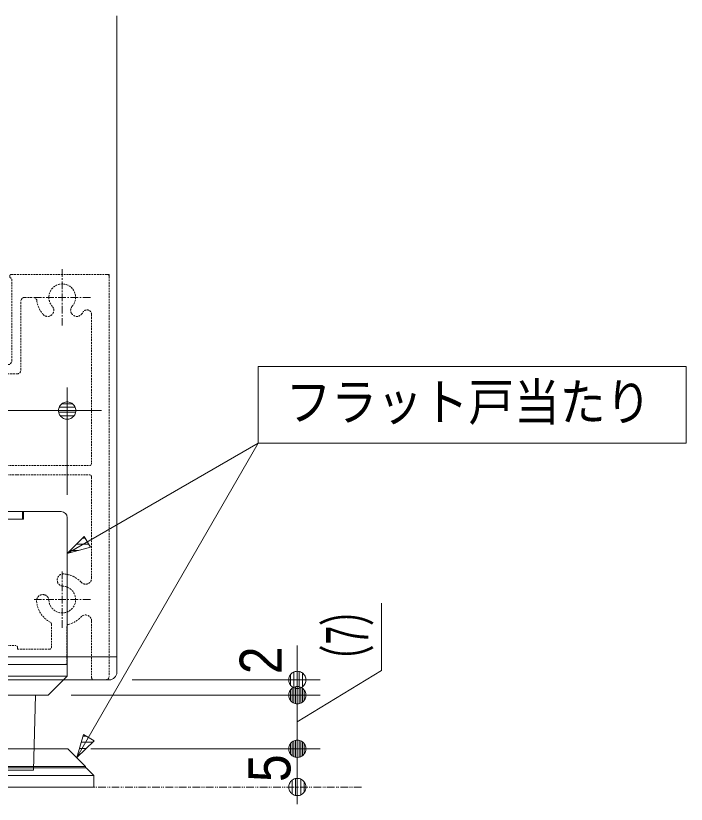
# Model space of a CAD drawing. Units: millimetres, scale not verified. Extents: x -4547 to 4547, y -2284 to 2284.
# Drawn here: x -3544 to -3106, y -1564 to -1049 of the extents above; entities that cross this region are included whole.
import ezdxf
from ezdxf.enums import TextEntityAlignment as Align

# ---------------------------------------------------------------- set-up
doc = ezdxf.new("R2010")
doc.units = ezdxf.units.MM
doc.header["$LTSCALE"] = 20
for name, pattern in [('CHAIN1', [8, 5, -1, 1, -1]), ('DASHED1', [1.8, 1.2, -0.6]), ('DOUBLE_CHAIN1', [8.8, 5, -1, 0.6, -0.6, 0.6, -1])]:
    doc.linetypes.add(name, pattern=pattern)
for name, color, linetype, lineweight in [('0-0_3一般', 7, 'Continuous', 9), ('0-1_2寸法-2', 7, 'Continuous', 9), ('0-2_0', 7, 'Continuous', 9), ('0-3_2寸法-3', 7, 'Continuous', 9)]:
    doc.layers.add(name, color=color, linetype=linetype, lineweight=lineweight)
doc.styles.add('ＭＳ ゴシック', font='')
doc.styles.add('ＭＳ Ｐゴシック', font='')
doc.styles.get('ＭＳ ゴシック').set_extended_font_data('MS Gothic')
doc.styles.get('ＭＳ Ｐゴシック').set_extended_font_data('MS PGothic')

# ---------------------------------------------------------------- blocks, each defined once
blk = doc.blocks.new('グループ-125')
at = {"layer": '0-0_3一般'}
for p, q in [((-42752.9, -20973.3), (-42752.9, -29353.3)), ((-44277.9, -27453.3), (-44037.9, -27453.3)), ((-43987.9, -27453.3), (-43972.9, -27453.3)), ((-43902.9, -27453.3), (-43482.9, -27453.3)), ((-43972.9, -27533.3), (-43972.9, -27553.3)), ((-43402.9, -29403.3), (-43402.9, -27533.3)), ((-46352.9, -29353.3), (-42752.9, -29353.3)), ((-42752.9, -29353.3), (-46352.9, -29353.3)), ((-42752.9, -29553.3), (-42752.9, -29353.3)), ((-45702.9, -29453.3), (-43402.9, -29453.3)), ((-43402.9, -29453.3), (-43402.9, -29403.3)), ((-43402.9, -29453.3), (-43402.9, -29603.3)), ((-42852.9, -29653.3), (-46252.9, -29653.3)), ((-45702.9, -29603.3), (-43402.9, -29603.3)), ((-43652.9, -29853.3), (-43452.9, -29653.3)), ((-46693.9, -30553.3), (-43556.9, -30553.3)), ((-43392.9, -30553.3), (-43556.9, -30553.3)), ((-43162.9, -30783.3), (-46861.7, -30783.3)), ((-46855.2, -30803.3), (-43152.9, -30803.3)), ((-43052.9, -30903.3), (-43152.9, -30803.3)), ((-43052.9, -30903.3), (-48652.9, -30903.3)), ((-43052.9, -31053.3), (-43052.9, -30903.3)), ((-48652.9, -31053.3), (-43052.9, -31053.3))]:
    blk.add_line(p, q, dxfattribs=at)
at = {"layer": '0-0_3一般', "linetype": 'DOUBLE_CHAIN1'}
blk.add_line((-39552.9, -31053.3), (-49552.9, -31053.3), dxfattribs=at)
at = {"layer": '0-0_3一般'}
for points in [[(-44037.9, -27453.3), (-43987.9, -27453.3), (-43987.9, -27553.3)], [(-43972.9, -27533.3), (-43972.9, -27453.3), (-43902.9, -27453.3)], [(-45132.9, -27533.3), (-45132.9, -27553.3), (-43972.9, -27553.3)], [(-43402.9, -29603.3), (-43452.9, -29653.3), (-45652.9, -29653.3), (-45702.9, -29603.3)], [(-43652.9, -29853.3), (-45452.9, -29853.3), (-45652.9, -29653.3)], [(-45262.9, -30833.3), (-43842.9, -30833.3), (-43817.2, -29853.3)], [(-43162.9, -30803.3), (-43162.9, -30783.3), (-43392.9, -30553.3)]]:
    blk.add_lwpolyline(points, dxfattribs=at)
for centre, radius, start, end in [((-43482.9, -27533.3), 80, 0, 90), ((-42852.9, -29553.3), 100, 270, 0)]:
    blk.add_arc(centre, radius, start, end, dxfattribs=at)
blk = doc.blocks.new('_Dot')
at = {"layer": '0-2_0'}
for p, q in [((-10, 0), (-20, 0)), ((9.78, 2), (-9.78, 2)), ((7.99, 6), (-7.99, 6)), ((9.16, -3.98), (-9.16, -3.98)), ((6, -7.98), (-6, -7.98))]:
    blk.add_line(p, q, dxfattribs=at)
for points in [[(10, 0), (9.92, 1.25), (9.69, 2.49), (9.3, 3.68), (8.76, 4.82), (8.09, 5.88), (7.29, 6.85), (6.37, 7.71), (5.36, 8.44), (4.26, 9.05), (3.09, 9.51), (1.87, 9.82), (0.63, 9.98), (-0.63, 9.98), (-1.87, 9.82), (-3.09, 9.51), (-4.26, 9.05), (-5.36, 8.44), (-6.37, 7.71), (-7.29, 6.85), (-8.09, 5.88), (-8.76, 4.82), (-9.3, 3.68), (-9.69, 2.49), (-9.92, 1.25), (-10, 0), (0, 0)], [(-10, 0), (-9.92, -1.25), (-9.69, -2.49), (-9.3, -3.68), (-8.76, -4.82), (-8.09, -5.88), (-7.29, -6.85), (-6.37, -7.71), (-5.36, -8.44), (-4.26, -9.05), (-3.09, -9.51), (-1.87, -9.82), (-0.63, -9.98), (0.63, -9.98), (1.87, -9.82), (3.09, -9.51), (4.26, -9.05), (5.36, -8.44), (6.37, -7.71), (7.29, -6.85), (8.09, -5.88), (8.76, -4.82), (9.3, -3.68), (9.69, -2.49), (9.92, -1.25), (10, 0), (0, 0)]]:
    blk.add_lwpolyline(points, close=True, dxfattribs=at)
blk = doc.blocks.new('グループ-126')
at = {"layer": '0-0_3一般', "linetype": 'CHAIN1'}
for p, q in [((-45637.9, -24284.8), (-45637.9, -25021.8)), ((-43467.9, -24284.8), (-43467.9, -25021.8)), ((-45269.4, -24653.3), (-46006.4, -24653.3)), ((-43099.4, -24653.3), (-43836.4, -24653.3)), ((-45637.9, -28234.8), (-45637.9, -28971.8)), ((-43467.9, -28234.8), (-43467.9, -28971.8)), ((-45269.4, -28603.3), (-46006.4, -28603.3)), ((-43099.4, -28603.3), (-43836.4, -28603.3))]:
    blk.add_line(p, q, dxfattribs=at)
at = {"layer": '0-0_3一般', "linetype": 'DASHED1'}
for p, q in [((-46252.9, -24353.3), (-46222.9, -24353.3)), ((-46252.9, -24353.3), (-46252.9, -24383.3)), ((-46252.9, -29603.3), (-46252.9, -24383.3)), ((-46222.9, -24353.3), (-44972.9, -24353.3)), ((-44972.9, -24403.3), (-44977.9, -24403.3)), ((-44977.9, -24403.3), (-44977.9, -25483.3)), ((-44952.9, -24353.3), (-44952.7, -24353.3)), ((-44952.9, -24373.3), (-44952.9, -24383.3)), ((-44152.9, -24373.3), (-44152.9, -24383.3)), ((-42882.9, -24353.3), (-44132.9, -24353.3)), ((-44132.9, -24403.3), (-44127.9, -24403.3)), ((-44127.9, -25483.3), (-44127.9, -24403.3)), ((-42852.9, -24353.3), (-42882.9, -24353.3)), ((-42852.9, -24353.3), (-42852.9, -24383.3)), ((-42852.9, -24383.3), (-42852.9, -29603.3)), ((-45097.9, -24623.3), (-45097.9, -24623.3)), ((-45256.1, -24653.3), (-45147.9, -24653.3)), ((-45097.9, -25603.3), (-45097.9, -24703.3)), ((-44007.9, -25603.3), (-44007.9, -24703.3)), ((-43957.9, -24653.3), (-43849.6, -24653.3)), ((-46022.9, -26823.3), (-46022.9, -24877.8)), ((-43082.9, -24877.8), (-43082.9, -26823.3)), ((-44927.9, -25533.3), (-44177.9, -25533.3)), ((-45047.9, -25653.3), (-44057.9, -25653.3)), ((-45992.9, -26853.3), (-43112.9, -26853.3)), ((-44053.2, -26973.3), (-44083.2, -26973.3)), ((-44053.2, -26973.3), (-43112.9, -26973.3)), ((-46022.9, -28321.9), (-46022.9, -27003.3)), ((-43082.9, -27003.3), (-43082.9, -28321.9)), ((-46010.6, -28401.9), (-45899, -28401.9)), ((-45994.1, -28804.7), (-45918, -28804.7)), ((-46022.9, -29623.3), (-46022.9, -28884.7)), ((-45697.9, -28957), (-45697.9, -29428.3)), ((-45497.9, -28926.3), (-45497.9, -29223.3)), ((-43607.9, -28926.3), (-43607.9, -29223.3)), ((-43407.9, -28957), (-43407.9, -29428.3)), ((-43082.9, -28884.7), (-43082.9, -29623.3)), ((-45467.9, -29253.3), (-45052.9, -29253.3)), ((-45052.9, -29233.3), (-45052.9, -29253.3)), ((-45022.9, -29203.3), (-44077.9, -29203.3)), ((-44052.9, -29228.3), (-44052.9, -29253.3)), ((-44052.9, -29253.3), (-43637.9, -29253.3)), ((-45672.9, -29453.3), (-44582.9, -29453.3)), ((-44582.9, -29453.3), (-44552.9, -29423.3)), ((-44552.9, -29635.9), (-44552.9, -29423.3)), ((-44522.9, -29453.3), (-44552.9, -29423.3)), ((-44522.9, -29453.3), (-43432.9, -29453.3)), ((-46202.9, -29653.3), (-46052.9, -29653.3)), ((-43052.9, -29653.3), (-42902.9, -29653.3))]:
    blk.add_line(p, q, dxfattribs=at)
blk.add_lwpolyline([(-45992.9, -26973.3), (-44083.2, -26973.3), (-44053.2, -26973.3)], dxfattribs=at)
for centre, radius, start, end in [((-46222.9, -24383.3), 30, 90, 180), ((-44972.9, -24373.3), 20, 0, 90), ((-44972.9, -24383.3), 20, 270, 0), ((-44132.9, -24373.3), 20, 90, 180), ((-44132.9, -24383.3), 20, 180, 270), ((-42882.9, -24383.3), 30, 0, 90), ((-45637.9, -24653.3), 175, 318.28389, 180), ((-43467.9, -24653.3), 175, 318.28389, 180), ((-45637.9, -24653.3), 175, 180, 221.71611), ((-45637.9, -24653.3), 335, 318.28389, 352.53791), ((-45256.1, -24703.3), 50, 90, 172.53791), ((-45147.9, -24703.3), 50, 0, 90), ((-43957.9, -24703.3), 50, 90, 180), ((-43849.6, -24703.3), 50, 7.46209, 90), ((-43467.9, -24653.3), 335, 187.46209, 219.79182), ((-43467.9, -24653.3), 175, 180, 221.71611), ((-45962.9, -24877.8), 60, 34.25889, 180), ((-45828.2, -24823), 80, 330, 41.71611), ((-45447.5, -24823), 80, 138.28389, 210), ((-43658.2, -24823), 80, 330, 41.71611), ((-43277.5, -24823), 80, 138.28389, 210), ((-43142.9, -24877.8), 60, 0, 145.74111), ((-45637.9, -24653.3), 335, 214.70253, 219.79182), ((-45637.9, -24653.3), 335, 219.79182, 221.71611), ((-45637.9, -24653.3), 335, 219.79182, 221.71611), ((-45828.2, -24823), 80, 221.71611, 330), ((-45447.5, -24823), 80, 210, 318.28389), ((-43467.9, -24653.3), 335, 219.79182, 221.71611), ((-43467.9, -24653.3), 335, 219.79182, 221.71611), ((-43658.2, -24823), 80, 221.71611, 330), ((-43277.5, -24823), 80, 210, 318.28389), ((-43467.9, -24653.3), 335, 318.28389, 325.29747), ((-44927.9, -25483.3), 50, 180, 270), ((-44177.9, -25483.3), 50, 270, 0), ((-45047.9, -25603.3), 50, 180, 270), ((-44057.9, -25603.3), 50, 270, 0), ((-45992.9, -26823.3), 30, 180, 270), ((-43112.9, -26823.3), 30, 270, 0), ((-45992.9, -27003.3), 30, 90, 180), ((-43112.9, -27003.3), 30, 0, 90), ((-45942.9, -28321.9), 80, 180, 317.73474), ((-45637.9, -28603.3), 335, 93.28389, 137.19933), ((-45652.5, -28348.7), 80, 345, 93.28389), ((-43453.3, -28348.7), 80, 86.71611, 195), ((-43467.9, -28603.3), 335, 42.80067, 86.71611), ((-43162.9, -28321.9), 80, 222.26526, 0), ((-45637.9, -28603.3), 175, 93.28389, 180), ((-45652.5, -28348.7), 80, 273.28389, 345), ((-43453.3, -28348.7), 80, 195, 266.71611), ((-43467.9, -28603.3), 175, 0, 86.71611), ((-45383.3, -28617.9), 80, 105, 176.71611), ((-45383.3, -28617.9), 80, 356.71611, 105), ((-43722.5, -28617.9), 80, 75, 183.28389), ((-43722.5, -28617.9), 80, 3.28389, 75), ((-45637.9, -28603.3), 175, 180, 356.71611), ((-45637.9, -28603.3), 335, 297.75899, 356.71611), ((-43467.9, -28603.3), 335, 183.28389, 242.24101), ((-43467.9, -28603.3), 175, 183.28389, 0), ((-45942.9, -28884.7), 80, 42.26526, 180), ((-45637.9, -28603.3), 335, 222.80067, 255.72505), ((-43467.9, -28603.3), 335, 284.27495, 317.19933), ((-43162.9, -28884.7), 80, 0, 137.73474), ((-45727.9, -28957), 30, 0, 75.72505), ((-45467.9, -28926.3), 30, 117.75899, 180), ((-43637.9, -28926.3), 30, 0, 62.24101), ((-43377.9, -28957), 30, 104.27495, 180), ((-45467.9, -29223.3), 30, 180, 270), ((-45022.9, -29233.3), 30, 90, 180), ((-44077.9, -29228.3), 25, 0, 90), ((-43637.9, -29223.3), 30, 270, 0), ((-45672.9, -29428.3), 25, 180, 270), ((-43432.9, -29428.3), 25, 270, 0), ((-46202.9, -29603.3), 50, 180, 270), ((-46052.9, -29623.3), 30, 270, 0), ((-43052.9, -29623.3), 30, 180, 270), ((-42902.9, -29603.3), 50, 270, 0)]:
    blk.add_arc(centre, radius, start, end, dxfattribs=at)

msp = doc.modelspace()

# ---------------------------------------------------------------- linework, layer by layer
at = {"layer": '0-1_2寸法-2'}
for p, q in [((-3510.77, -1361.66), (-3510.77, -1291.66)), ((-3510.77, -1306.66), (-3625.77, -1306.66)), ((-3499.51, -1306.66), (-3488.26, -1306.66)), ((-3360.27, -1471.41), (-3360.27, -1460.15)), ((-3360.27, -1481.41), (-3360.27, -1470.15)), ((-3468.27, -1482.66), (-3345.27, -1482.66)), ((-3360.27, -1492.66), (-3360.27, -1482.66)), ((-3508.27, -1492.66), (-3345.27, -1492.66)), ((-3508.27, -1492.66), (-3345.27, -1492.66)), ((-3360.27, -1492.66), (-3360.27, -1527.66)), ((-3360.27, -1503.92), (-3360.27, -1515.17)), ((-3360.27, -1516.41), (-3360.27, -1505.15)), ((-3495.27, -1527.66), (-3345.27, -1527.66)), ((-3495.27, -1527.66), (-3345.27, -1527.66)), ((-3360.27, -1552.66), (-3360.27, -1527.66)), ((-3360.27, -1538.92), (-3360.27, -1550.17)), ((-3345.27, -1552.66), (-3345.07, -1552.66))]:
    msp.add_line(p, q, dxfattribs=at)
msp.add_lwpolyline([(-3305.27, -1432.5), (-3305.27, -1476.45), (-3360.27, -1510.16)], dxfattribs=at)
at = {"layer": '0-3_2寸法-3'}
for p, q in [((-3510.77, -1400.04), (-3385.89, -1327.94)), ((-3504.52, -1533.41), (-3385.89, -1327.94)), ((-3498.95, -1390.04), (-3500.77, -1390.04)), ((-3498.95, -1390.04), (-3500.77, -1390.04)), ((-3496.65, -1394.04), (-3504.77, -1394.04)), ((-3503.31, -1398.04), (-3508.77, -1398.04)), ((-3498.25, -1519.41), (-3500.5, -1519.41)), ((-3494.16, -1523.41), (-3501.65, -1523.41)), ((-3498.31, -1527.41), (-3502.8, -1527.41)), ((-3502.45, -1531.41), (-3503.95, -1531.41))]:
    msp.add_line(p, q, dxfattribs=at)
for points in [[(-3105.89, -1327.94), (-3385.89, -1327.94), (-3385.89, -1277.94), (-3105.89, -1277.94)], [(-3495.54, -1395.96), (-3510.77, -1400.04), (-3499.62, -1388.89)], [(-3495.54, -1395.96), (-3510.77, -1400.04), (-3499.62, -1388.89)], [(-3493.18, -1522.46), (-3504.52, -1533.41), (-3500.17, -1518.26)], [(-3493.18, -1522.46), (-3504.52, -1533.41), (-3500.17, -1518.26)]]:
    msp.add_lwpolyline(points, close=True, dxfattribs=at)

# ---------------------------------------------------------------- block references
at = {"layer": '0-0_3一般', "xscale": 0.05, "yscale": 0.05}
for name in ['グループ-125', 'グループ-126']:
    msp.add_blockref(name, (-1340.62, 0), dxfattribs=at)
at = {"layer": '0-1_2寸法-2', "xscale": 0.5627563, "yscale": 0.5627563}
for p, rotation in [((-3510.77, -1306.66), 180), ((-3360.27, -1482.66), 270), ((-3360.27, -1492.66), 270), ((-3360.27, -1492.66), 90), ((-3360.27, -1527.66), 270), ((-3360.27, -1527.66), 90), ((-3360.27, -1552.66), 90)]:
    msp.add_blockref('_Dot', p, dxfattribs=dict(at, rotation=rotation))

# ---------------------------------------------------------------- texts
at = {"layer": '0-1_2寸法-2', "style": 'ＭＳ Ｐゴシック'}
for s, height, width, p in [('（7）', 27.51, 0.6, (-3305.66, -1482.06)), ('2', 27.57, 0.9, (-3362.13, -1478.89)), ('5', 27.57, 0.9, (-3356.48, -1549.39))]:
    msp.add_text(s, height=height, rotation=90, dxfattribs=dict(at, width=width)).set_placement(p, align=Align.BOTTOM_LEFT)
at = {"layer": '0-3_2寸法-3', "style": 'ＭＳ ゴシック', "width": 0.9}
msp.add_text('フラット戸当たり', height=24.34, dxfattribs=at).set_placement((-3367.87, -1320.52), align=Align.BOTTOM_LEFT)

doc.saveas('drawing.dxf')
